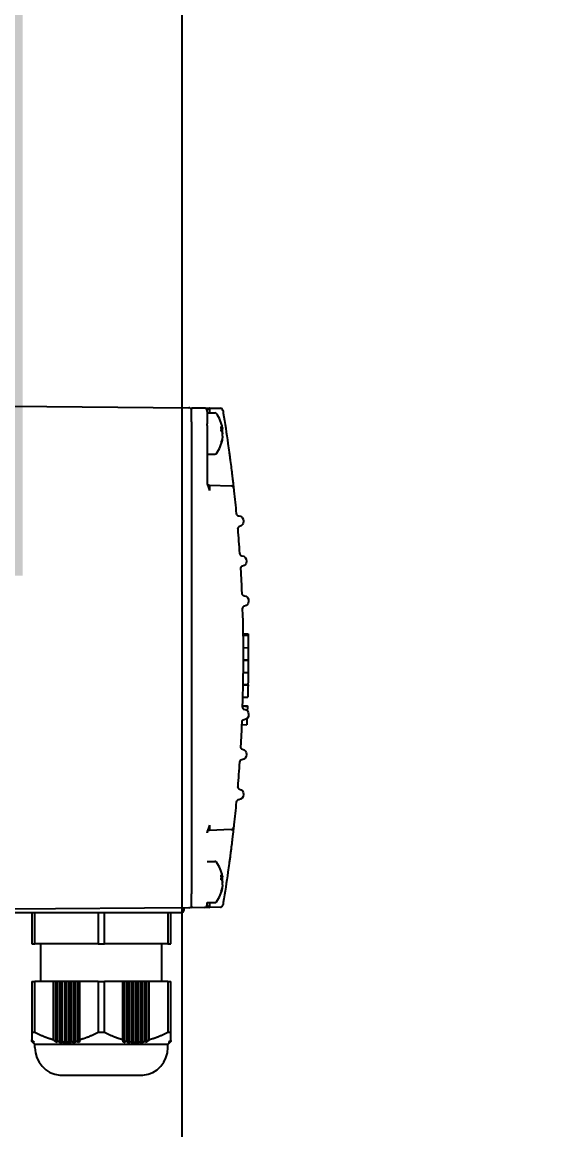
# Model space of a CAD drawing. Header units: millimetres. Extents: x -383313 to -161684, y -117025 to 99224.
# Drawn here: x -333575.4 to -333470.9, y 33196.2 to 33411.1 of the extents above; entities that cross this region are included whole.
import ezdxf

# ---------------------------------------------------------------- set-up
doc = ezdxf.new("R2010")
doc.units = ezdxf.units.MM
doc.header["$MEASUREMENT"] = 0
doc.layers.get('Defpoints').update_dxf_attribs({"color": 31})
doc.layers.add('001__КОНСТРУКТИВ__размеры внутр.', color=7, linetype='Continuous')
doc.layers.add('PV-9BDA', color=7, linetype='Continuous')
doc.styles.add('PSTUDIO', font='arial.ttf')
doc.dimstyles.new('PS_TICK', dxfattribs={"dimscale": 100, "dimtxt": 2.5, "dimasz": 1, "dimexe": 2, "dimexo": 2, "dimgap": 1, "dimtad": 1, "dimdec": 0, "dimzin": 0, "dimdsep": 46, "dimtxsty": 'PSTUDIO', "dimblk": 'ARCHTICK', "dimcen": 2, "dimdle": 1.5, "dimse1": 1, "dimse2": 1, "dimadec": 0, "dimazin": 0, "dimtfac": 1, "dimtdec": 0, "dimtix": 1, "dimtmove": 1, "dimatfit": 3, "dimldrblk": 'ARCHTICK', "dimfxl": 1, "dimtolj": 1, "dimtzin": 0, "dimarcsym": 0})

# ---------------------------------------------------------------- blocks, each defined once
blk = doc.blocks.new('*U96')
at = {"layer": 'PV-9BDA'}
for p, q in [((-871.01, 2706.01), (-870.94, 2706.01)), ((-863.23, 2706.4), (-863.16, 2706.4)), ((-856.89, 2706.28), (-856.87, 2706.28)), ((-856.87, 2705.28), (-856.89, 2706.28)), ((-856.85, 2705.28), (-856.87, 2706.28)), ((-856.85, 2706.28), (-856.82, 2706.28)), ((-856.84, 2705.28), (-856.85, 2706.28)), ((-856.81, 2705.28), (-856.82, 2706.28)), ((-856.78, 2706.28), (-856.75, 2706.28)), ((-856.77, 2705.28), (-856.78, 2706.28)), ((-856.74, 2705.28), (-856.75, 2706.28)), ((-856.74, 2706.28), (-856.68, 2706.28)), ((-856.73, 2705.28), (-856.74, 2706.28)), ((-856.66, 2705.28), (-856.68, 2706.28)), ((-856.66, 2706.28), (-856.6, 2706.29)), ((-856.65, 2705.28), (-856.66, 2706.28)), ((-856.59, 2705.29), (-856.6, 2706.29)), ((-854.19, 2705.31), (-854.2, 2706.31)), ((-851.83, 2706.32), (-851.79, 2706.32)), ((-851.83, 2705.32), (-851.83, 2706.32)), ((-851.79, 2705.32), (-851.79, 2706.32)), ((-849.4, 2705.3), (-849.39, 2706.3)), ((-847.04, 2705.27), (-847.02, 2706.27)), ((-847.02, 2706.27), (-846.98, 2706.27)), ((-847, 2705.27), (-846.98, 2706.27)), ((-844.61, 2705.22), (-844.58, 2706.22)), ((-842.97, 2705.17), (-842.94, 2706.17)), ((-842.96, 2705.17), (-842.93, 2706.17)), ((-842.95, 2705.17), (-842.92, 2706.17)), ((-842.94, 2706.17), (-842.93, 2706.17)), ((-842.93, 2705.17), (-842.9, 2706.17)), ((-842.92, 2706.17), (-842.91, 2706.17)), ((-842.92, 2705.17), (-842.89, 2706.17)), ((-842.91, 2705.17), (-842.88, 2706.17)), ((-842.9, 2706.17), (-842.89, 2706.17)), ((-842.89, 2705.17), (-842.86, 2706.17)), ((-842.88, 2706.17), (-842.87, 2706.17)), ((-842.88, 2705.17), (-842.85, 2706.17)), ((-842.88, 2705.17), (-842.85, 2706.17)), ((-842.86, 2706.17), (-842.86, 2706.17)), ((-842.85, 2706.17), (-842.85, 2706.17)), ((-841.3, 2706.4), (-841.23, 2706.4)), ((-839.28, 2705.03), (-839.24, 2706.03)), ((-833.53, 2706.01), (-833.46, 2706.01)), ((-878.77, 2705.42), (-878.7, 2705.42)), ((-856.73, 2705.28), (-856.73, 2705.28)), ((-856.66, 2705.28), (-856.66, 2705.28)), ((-856.65, 2705.28), (-856.65, 2705.28)), ((-856.59, 2705.29), (-856.59, 2705.29)), ((-825.77, 2705.42), (-825.7, 2705.42)), ((-896.59, 2701.34), (-896.74, 2701.34)), ((-895.79, 2701.34), (-896.27, 2701.34)), ((-895.2, 2701.34), (-895.67, 2701.34)), ((-894.72, 2701.34), (-894.88, 2701.34)), ((-885.72, 2698.8), (-885.57, 2703)), ((-818.9, 2703), (-818.75, 2698.8)), ((-809.59, 2701.34), (-809.74, 2701.34)), ((-808.79, 2701.34), (-809.27, 2701.34)), ((-808.2, 2701.34), (-808.67, 2701.34)), ((-807.72, 2701.34), (-807.88, 2701.34)), ((-900.67, 2698.81), (-900.63, 2700.92)), ((-899.73, 2698.32), (-899.73, 2699.86)), ((-891.73, 2698.32), (-891.73, 2699.86)), ((-812.73, 2698.32), (-812.73, 2699.86)), ((-804.73, 2698.32), (-804.73, 2699.86)), ((-803.83, 2700.92), (-803.79, 2698.81)), ((-900.73, 2695.32), (-900.69, 2697.83)), ((-900.04, 2698.32), (-900.19, 2698.32)), ((-900.04, 2698.32), (-897.65, 2698.32)), ((-897.49, 2698.32), (-897.65, 2698.32)), ((-897.3, 2698.32), (-897.49, 2698.32)), ((-897.3, 2698.32), (-886.12, 2698.32)), ((-818.25, 2698.32), (-818.34, 2698.32)), ((-804.42, 2698.32), (-804.73, 2698.32)), ((-804.28, 2698.32), (-804.42, 2698.32)), ((-803.78, 2697.83), (-803.73, 2695.32)), ((-901.04, 2660.32), (-900.74, 2694.82)), ((-900.73, 2695.32), (-900.44, 2695.32)), ((-898.02, 2695.32), (-900.44, 2695.32)), ((-898.02, 2695.32), (-897.32, 2695.32)), ((-897.32, 2695.32), (-807.15, 2695.32)), ((-807.15, 2695.32), (-806.44, 2695.32)), ((-804.02, 2695.32), (-806.44, 2695.32)), ((-804.02, 2695.32), (-803.73, 2695.32)), ((-803.73, 2694.82), (-803.43, 2660.32)), ((-803.72, 2693.82), (-803.23, 2693.82)), ((-802.73, 2693.32), (-802.73, 2660.32)), ((-796.73, 2691.32), (-802.73, 2691.32)), ((-802.73, 2690.71), (-796.73, 2690.71)), ((-796.73, 2690.71), (-796.73, 2691.32)), ((-796.73, 2690.71), (-796.73, 2678.42)), ((-779.55, 2691.32), (-789.4, 2691.32)), ((-789.4, 2690.71), (-789.4, 2691.32)), ((-789.4, 2690.71), (-779.55, 2690.71)), ((-789.4, 2690.71), (-789.4, 2687.12)), ((-779.55, 2691.32), (-779.55, 2690.71)), ((-777.96, 2691.32), (-778.12, 2691.32)), ((-777.85, 2691.32), (-777.94, 2691.32)), ((-777.8, 2691.32), (-777.84, 2691.32)), ((-777.2, 2690.72), (-777.8, 2691.32)), ((-777.8, 2691.32), (-777.8, 2691.32)), ((-777.67, 2690.92), (-777.61, 2690.92)), ((-777.51, 2690.92), (-777.47, 2690.92)), ((-777.42, 2690.92), (-777.41, 2690.92)), ((-776.6, 2690.72), (-777.2, 2690.72)), ((-777.2, 2690.72), (-777.2, 2664.92)), ((-789.4, 2689.57), (-796.73, 2689.57)), ((-778.12, 2687.12), (-789.4, 2687.12)), ((-789.4, 2687.12), (-789.4, 2686.66)), ((-777.67, 2686.66), (-789.4, 2686.66)), ((-789.4, 2686.66), (-789.4, 2686.4)), ((-777.61, 2686.4), (-789.4, 2686.4)), ((-789.4, 2686.4), (-789.4, 2686.34)), ((-777.96, 2686.34), (-789.4, 2686.34)), ((-789.4, 2686.34), (-789.4, 2686.26)), ((-777.94, 2686.26), (-789.4, 2686.26)), ((-789.4, 2686.26), (-789.4, 2685.8)), ((-777.51, 2685.8), (-789.4, 2685.8)), ((-789.4, 2685.8), (-789.4, 2685.54)), ((-777.47, 2685.54), (-789.4, 2685.54)), ((-789.4, 2685.54), (-789.4, 2685.48)), ((-777.85, 2685.48), (-789.4, 2685.48)), ((-789.4, 2685.48), (-789.4, 2685.39)), ((-777.84, 2685.39), (-789.4, 2685.39)), ((-789.4, 2685.39), (-789.4, 2684.93)), ((-777.42, 2684.93), (-789.4, 2684.93)), ((-789.4, 2684.93), (-789.4, 2684.67)), ((-777.41, 2684.67), (-789.4, 2684.67)), ((-789.4, 2684.67), (-789.4, 2684.61)), ((-777.8, 2684.61), (-789.4, 2684.61)), ((-789.4, 2684.61), (-789.4, 2684.52)), ((-777.8, 2684.52), (-789.4, 2684.52)), ((-789.4, 2684.52), (-789.4, 2684.06)), ((-777.41, 2684.06), (-789.4, 2684.06)), ((-789.4, 2684.06), (-789.4, 2683.8)), ((-771.23, 2669.82), (-771.23, 2685.82)), ((-777.42, 2683.8), (-789.4, 2683.8)), ((-789.4, 2683.8), (-789.4, 2683.74)), ((-777.84, 2683.74), (-789.4, 2683.74)), ((-789.4, 2683.74), (-789.4, 2683.66)), ((-777.85, 2683.66), (-789.4, 2683.66)), ((-789.4, 2683.66), (-789.4, 2683.2)), ((-777.47, 2683.2), (-789.4, 2683.2)), ((-789.4, 2683.2), (-789.4, 2682.94)), ((-777.51, 2682.94), (-789.4, 2682.94)), ((-789.4, 2682.94), (-789.4, 2682.88)), ((-777.94, 2682.88), (-789.4, 2682.88)), ((-789.4, 2682.88), (-789.4, 2682.79)), ((-777.96, 2682.79), (-789.4, 2682.79)), ((-789.4, 2682.79), (-789.4, 2682.33)), ((-777.61, 2682.33), (-789.4, 2682.33)), ((-789.4, 2682.33), (-789.4, 2682.07)), ((-777.67, 2682.07), (-789.4, 2682.07)), ((-789.4, 2682.07), (-789.4, 2682.01)), ((-778.12, 2682.01), (-789.4, 2682.01)), ((-789.4, 2682.01), (-789.4, 2678.42)), ((-796.73, 2678.42), (-802.73, 2678.42)), ((-796.73, 2677.21), (-796.73, 2678.42)), ((-779.55, 2678.42), (-789.4, 2678.42)), ((-789.4, 2677.21), (-789.4, 2678.42)), ((-779.55, 2678.42), (-779.55, 2677.21)), ((-802.73, 2677.21), (-796.73, 2677.21)), ((-796.73, 2677.21), (-796.73, 2664.92)), ((-789.4, 2677.21), (-779.55, 2677.21)), ((-789.4, 2677.21), (-789.4, 2673.62)), ((-778.12, 2673.62), (-789.4, 2673.62)), ((-789.4, 2673.62), (-789.4, 2673.56)), ((-777.67, 2673.56), (-789.4, 2673.56)), ((-789.4, 2673.56), (-789.4, 2673.3)), ((-777.61, 2673.3), (-789.4, 2673.3)), ((-789.4, 2673.3), (-789.4, 2672.84)), ((-777.96, 2672.84), (-789.4, 2672.84)), ((-789.4, 2672.84), (-789.4, 2672.76)), ((-777.94, 2672.76), (-789.4, 2672.76)), ((-789.4, 2672.76), (-789.4, 2672.7)), ((-777.51, 2672.7), (-789.4, 2672.7)), ((-789.4, 2672.7), (-789.4, 2672.44)), ((-777.47, 2672.44), (-789.4, 2672.44)), ((-789.4, 2672.44), (-789.4, 2671.98)), ((-777.85, 2671.98), (-789.4, 2671.98)), ((-789.4, 2671.98), (-789.4, 2671.89)), ((-777.84, 2671.89), (-789.4, 2671.89)), ((-789.4, 2671.89), (-789.4, 2671.83)), ((-777.42, 2671.83), (-789.4, 2671.83)), ((-789.4, 2671.83), (-789.4, 2671.57)), ((-777.41, 2671.57), (-789.4, 2671.57)), ((-789.4, 2671.57), (-789.4, 2671.11)), ((-777.8, 2671.11), (-789.4, 2671.11)), ((-789.4, 2671.11), (-789.4, 2671.02)), ((-777.8, 2671.02), (-789.4, 2671.02)), ((-789.4, 2671.02), (-789.4, 2670.96)), ((-777.41, 2670.96), (-789.4, 2670.96)), ((-789.4, 2670.96), (-789.4, 2670.7)), ((-777.42, 2670.7), (-789.4, 2670.7)), ((-789.4, 2670.7), (-789.4, 2670.24)), ((-777.84, 2670.24), (-789.4, 2670.24)), ((-789.4, 2670.24), (-789.4, 2670.16)), ((-777.85, 2670.16), (-789.4, 2670.16)), ((-789.4, 2670.16), (-789.4, 2670.1)), ((-777.47, 2670.1), (-789.4, 2670.1)), ((-789.4, 2670.1), (-789.4, 2669.84)), ((-777.51, 2669.84), (-789.4, 2669.84)), ((-789.4, 2669.84), (-789.4, 2669.38)), ((-777.94, 2669.38), (-789.4, 2669.38)), ((-789.4, 2669.38), (-789.4, 2669.29)), ((-777.96, 2669.29), (-789.4, 2669.29)), ((-789.4, 2669.29), (-789.4, 2669.23)), ((-777.61, 2669.23), (-789.4, 2669.23)), ((-789.4, 2669.23), (-789.4, 2668.97)), ((-777.67, 2668.97), (-789.4, 2668.97)), ((-789.4, 2668.97), (-789.4, 2668.51)), ((-778.12, 2668.51), (-789.4, 2668.51)), ((-789.4, 2668.51), (-789.4, 2664.92)), ((-796.73, 2664.92), (-802.73, 2664.92)), ((-789.4, 2666.07), (-796.73, 2666.07)), ((-796.73, 2664.32), (-796.73, 2664.92)), ((-779.55, 2664.92), (-789.4, 2664.92)), ((-789.4, 2664.32), (-789.4, 2664.92)), ((-779.55, 2664.92), (-779.55, 2664.32)), ((-777.2, 2664.92), (-777.8, 2664.32)), ((-776.6, 2664.92), (-777.2, 2664.92)), ((-802.73, 2664.32), (-796.73, 2664.32)), ((-789.4, 2664.32), (-779.55, 2664.32)), ((-777.96, 2664.32), (-778.12, 2664.32)), ((-777.85, 2664.32), (-777.94, 2664.32)), ((-777.8, 2664.32), (-777.84, 2664.32)), ((-777.8, 2664.32), (-777.8, 2664.32)), ((-777.61, 2664.72), (-777.67, 2664.72)), ((-777.47, 2664.72), (-777.51, 2664.72)), ((-777.41, 2664.72), (-777.42, 2664.72))]:
    blk.add_line(p, q, dxfattribs=at)
for centre, radius, start, end in [((-861.74, 2705.66), 0.5, -169.6887, -88.1626), ((-842.72, 2705.66), 0.5, 268.1626, 349.6887), ((-885.07, 2702.99), 0.5, 96.3793, 178), ((-880.26, 2704.49), 0.5, -84.5755, -2.8126), ((-877.24, 2704.76), 0.5, -166.6887, -85.1626), ((-872.53, 2705.12), 0.5, -86.0755, -4.3126), ((-869.49, 2705.31), 0.5, -168.1887, -86.6626), ((-864.78, 2705.55), 0.5, -87.5755, -5.8126), ((-839.69, 2705.55), 0.5, 185.8126, 267.5755), ((-834.97, 2705.31), 0.5, -93.3374, -11.8113), ((-831.94, 2705.12), 0.5, -175.6874, -93.9245), ((-827.23, 2704.76), 0.5, 265.1626, 346.6887), ((-824.2, 2704.49), 0.5, 182.8126, 264.5755), ((-819.4, 2702.99), 0.5, 2, 83.6207), ((-900.13, 2700.91), 0.5, 99.3282, 179), ((-895.73, 2694.92), 6.5, 99.9845, 126.3584), ((-895.73, 2694.92), 6.5, 53.6416, 80.0155), ((-808.73, 2694.92), 6.5, 99.9845, 126.3584), ((-808.73, 2694.92), 6.5, 53.6416, 80.0155), ((-804.33, 2700.91), 0.5, 1, 80.6718), ((-899.37, 2699.86), 0.36, 126.3584, 180), ((-892.09, 2699.86), 0.36, 360, 53.6416), ((-812.37, 2699.86), 0.36, 126.3584, 180), ((-805.09, 2699.86), 0.36, 360, 53.6416), ((-900.19, 2697.82), 0.5, 90, 179), ((-886.21, 2698.82), 0.5, 270, 358), ((-818.25, 2698.82), 0.5, 182, 270), ((-804.28, 2697.82), 0.5, 1, 90), ((-900.24, 2694.82), 0.5, 90, 179.5), ((-804.23, 2694.82), 0.5, 0.5, 90), ((-803.23, 2693.32), 0.5, 360, 90), ((-776.6, 2685.32), 5.4, 5.8663, 90), ((-771.73, 2685.82), 0.5, 360, 5.8663), ((-776.6, 2670.32), 5.4, 270, 354.1337), ((-771.73, 2669.82), 0.5, -5.8663, 0)]:
    blk.add_arc(centre, radius, start, end, dxfattribs=at)
at = {"layer": 'PV-9BDA', "extrusion": (0, 0, -1)}
for centre, major_axis, ratio, start_param, end_param in [((-871.03, 2705.01), (-1, 0), 0.999962, 0.075247, 1.59696), ((-870.96, 2705.01), (1, 0), 0.999962, -1.544602, -0.206123), ((-863.28, 2705.4), (-1, 0), 0.999962, 0.101426, 1.623141), ((-863.22, 2705.4), (1, 0), 0.999962, -1.518421, -0.179944), ((-851.58, 2348.43), (-3.82, 357.87), 0.911014, -0.003687, 0.003687), ((-852.07, 2348.43), (-0.96, 357.89), 0.911014, -0.003582, 0.003687), ((-852.57, 2348.43), (1.98, 357.89), 0.911014, -0.003687, 0.003687), ((-853.05, 2348.43), (4.83, 357.86), 0.911014, -0.003582, 0.003687), ((-853.55, 2348.44), (7.77, 357.81), 0.911014, -0.003687, 0.003687), ((-852.23, 2409.28), (11.19, 296.82), 0.999994, -0.00608, -0.002955), ((-841.25, 2705.4), (-1, 0), 0.999962, 0.179944, 1.518421), ((-841.18, 2705.4), (1, 0), 0.999962, -1.623141, -0.101426), ((-852.23, 2409.28), (11.19, 296.82), 0.999994, 0.001994, 0.00608), ((-833.5, 2705.01), (-1, 0), 0.999962, 0.206123, 1.544602), ((-833.43, 2705.01), (1, 0), 0.999962, -1.59696, -0.075247), ((-852.23, 2409.37), (295.99, 0), 0.999848, -1.680444, -1.665487), ((-878.77, 2704.42), (-1, 0), 0.999962, 0.049069, 1.570779), ((-878.7, 2704.42), (1, 0), 0.999962, -1.570796, -0.232315), ((-852.23, 2409.38), (295.99, 0), 0.999848, -1.655238, -1.639303), ((-852.23, 2409.38), (295.99, 0), 0.999848, -1.629054, -1.613119), ((-852.23, 2409.38), (295.99, 0), 0.999848, -1.602871, -1.570797), ((-852.23, 2409.37), (295.99, 0), 0.999848, -1.570796, -1.538723), ((-852.23, 2409.38), (295.99, 0), 0.999848, -1.528474, -1.512539), ((-852.23, 2409.38), (295.99, 0), 0.999848, -1.50229, -1.486355), ((-825.77, 2704.42), (-1, 0), 0.999962, 0.232302, 1.570783), ((-825.7, 2704.42), (1, 0), 0.999962, -1.570796, -0.049086), ((-852.23, 2409.37), (295.99, 0), 0.999848, -1.476106, -1.461148), ((-852.23, 2409.63), (295.86, 0), 0.999393, -1.731981, -1.711772), ((-895.97, 2694.92), (0, 6.48), 0.889482, -0.155331, -0.134334), ((-895.27, 2694.92), (0, 6.48), 0.456971, -0.311282, -0.134334), ((-895.97, 2694.92), (0, 6.48), 0.889482, 0.134334, 0.311282), ((-852.23, 2409.63), (295.86, 0), 0.999393, -1.429821, -1.409611), ((-808.97, 2694.92), (0, 6.48), 0.889482, -0.155331, -0.134334), ((-808.27, 2694.92), (0, 6.48), 0.456971, -0.311282, -0.134334), ((-808.97, 2694.92), (0, 6.48), 0.889482, 0.134334, 0.311282), ((-916.63, 2571.25), (187.24, 0), 0.919615, -0.738152, -0.734548), ((-791.95, 2684.21), (14.56, 0), 0.866025, -0.195778, -0.174812), ((-791.02, 2684.33), (13.62, 0), 0.866025, -0.124351, -0.102182), ((-790.56, 2684.37), (13.16, 0), 0.866025, -0.049527, -0.026711), ((-790.56, 2684.37), (13.16, 0), 0.866025, 0.026711, 0.049527), ((-916.63, 2697.08), (-187.24, 0), 0.119615, -2.407045, -2.403441), ((-791.95, 2684.53), (14.56, 0), 0.866025, 0.174812, 0.195778), ((-791.02, 2684.4), (13.62, 0), 0.866025, 0.102182, 0.124351), ((-916.63, 2658.55), (187.24, 0), 0.119615, -0.738152, -0.734548), ((-791.95, 2671.11), (14.56, 0), 0.866025, -0.195778, -0.174812), ((-791.02, 2671.23), (13.62, 0), 0.866025, -0.124351, -0.102182), ((-790.56, 2671.27), (13.16, 0), 0.866025, -0.049527, -0.026711), ((-791.95, 2671.43), (14.56, 0), 0.866025, 0.174812, 0.195778), ((-791.02, 2671.3), (13.62, 0), 0.866025, 0.102182, 0.124351), ((-790.56, 2671.27), (13.16, 0), 0.866025, 0.026711, 0.049527), ((-916.63, 2784.38), (-187.24, 0), 0.919615, -2.407045, -2.403441)]:
    blk.add_ellipse(centre, major_axis=major_axis, ratio=ratio, start_param=start_param, end_param=end_param, dxfattribs=at)
at = {"layer": 'PV-9BDA'}
for centre, major_axis, ratio, start_param, end_param in [((-896.19, 2694.92), (0, 6.48), 0.456971, 0.134334, 0.311282), ((-895.5, 2694.92), (0, 6.48), 0.889482, 0.134334, 0.189885), ((-896.19, 2694.92), (0, 6.48), 0.456971, -0.155331, -0.134334), ((-895.5, 2694.92), (0, 6.48), 0.889482, -0.311282, -0.134334), ((-809.19, 2694.92), (0, 6.48), 0.456971, 0.134334, 0.311282), ((-808.5, 2694.92), (0, 6.48), 0.889482, 0.134334, 0.189885), ((-809.19, 2694.92), (0, 6.48), 0.456971, -0.155331, -0.134334), ((-808.5, 2694.92), (0, 6.48), 0.889482, -0.311282, -0.134334), ((-895.33, 2695.35), (-4.74, 4.34), 0.796028, -0.795369, -0.634918), ((-896.51, 2695.35), (3.14, 5.61), 0.408959, 0.225341, 0.305567), ((-896.51, 2695.35), (3.14, 5.61), 0.408959, 0.145115, 0.225341), ((-808.33, 2695.35), (-4.74, 4.34), 0.796028, -0.795369, -0.634918), ((-809.51, 2695.35), (3.14, 5.61), 0.408959, 0.225341, 0.305567), ((-809.51, 2695.35), (3.14, 5.61), 0.408959, 0.145115, 0.225341), ((-916.63, 2590.52), (-187.24, 0), 0.8, -2.407045, -2.403441), ((-916.63, 2765.12), (187.24, 0), 0.8, -0.738152, -0.734548)]:
    blk.add_ellipse(centre, major_axis=major_axis, ratio=ratio, start_param=start_param, end_param=end_param, dxfattribs=at)
for points in [[(-856.87, 2706.28), (-856.86, 2706.28), (-856.86, 2706.28), (-856.85, 2706.28)], [(-856.82, 2706.28), (-856.81, 2706.28), (-856.8, 2706.28), (-856.78, 2706.28)], [(-856.75, 2706.28), (-856.75, 2706.28), (-856.75, 2706.28), (-856.74, 2706.28)], [(-856.68, 2706.28), (-856.65, 2706.28), (-856.63, 2706.28), (-856.6, 2706.29)], [(-777.94, 2691.32), (-777.95, 2691.32), (-777.95, 2691.32), (-777.96, 2691.32)], [(-777.84, 2691.32), (-777.84, 2691.32), (-777.84, 2691.32), (-777.85, 2691.32)], [(-777.96, 2686.34), (-777.95, 2686.31), (-777.95, 2686.28), (-777.94, 2686.26)], [(-777.85, 2685.48), (-777.84, 2685.45), (-777.84, 2685.42), (-777.84, 2685.39)], [(-777.8, 2684.61), (-777.8, 2684.58), (-777.8, 2684.55), (-777.8, 2684.52)], [(-777.94, 2682.88), (-777.95, 2682.85), (-777.95, 2682.82), (-777.96, 2682.79)], [(-777.84, 2683.74), (-777.84, 2683.72), (-777.84, 2683.69), (-777.85, 2683.66)], [(-777.96, 2672.84), (-777.95, 2672.81), (-777.95, 2672.78), (-777.94, 2672.76)], [(-777.85, 2671.98), (-777.84, 2671.95), (-777.84, 2671.92), (-777.84, 2671.89)], [(-777.94, 2669.38), (-777.95, 2669.35), (-777.95, 2669.32), (-777.96, 2669.29)], [(-777.84, 2670.24), (-777.84, 2670.22), (-777.84, 2670.19), (-777.85, 2670.16)], [(-777.8, 2671.11), (-777.8, 2671.08), (-777.8, 2671.05), (-777.8, 2671.02)], [(-777.96, 2664.32), (-777.95, 2664.32), (-777.95, 2664.32), (-777.94, 2664.32)], [(-777.85, 2664.32), (-777.84, 2664.32), (-777.84, 2664.32), (-777.84, 2664.32)]]:
    blk.add_open_spline(points, degree=3, dxfattribs=at)
for points, knots in [([(-842.91, 2706.17), (-842.91, 2706.17), (-842.91, 2706.17), (-842.91, 2706.17), (-842.91, 2706.17), (-842.9, 2706.17), (-842.9, 2706.17), (-842.9, 2706.17), (-842.9, 2706.17), (-842.9, 2706.17), (-842.9, 2706.17), (-842.9, 2706.17), (-842.9, 2706.17)], [0, 0, 0, 0, 0.000099443, 0.000099443, 0.000099443, 0.0001425378, 0.0001425378, 0.0001425378, 0.0001634511, 0.0001634511, 0.0001634511, 0.0001782072, 0.0001782072, 0.0001782072, 0.0001782072]), ([(-842.89, 2705.17), (-842.89, 2705.34), (-842.88, 2705.5), (-842.87, 2705.84), (-842.87, 2706), (-842.86, 2706.17)], [-0.1, -0.1, -0.1, -0.1, -0.05, -0.05, 0, 0, 0, 0]), ([(-842.87, 2706.17), (-842.87, 2706.17), (-842.87, 2706.17), (-842.87, 2706.17), (-842.87, 2706.17), (-842.87, 2706.17), (-842.87, 2706.17), (-842.87, 2706.17), (-842.87, 2706.17), (-842.87, 2706.17), (-842.87, 2706.17), (-842.87, 2706.17), (-842.87, 2706.17), (-842.87, 2706.17), (-842.86, 2706.17), (-842.86, 2706.17)], [0, 0, 0, 0, 0.0000988595, 0.0000988595, 0.0000988595, 0.0001415847, 0.0001415847, 0.0001415847, 0.0001623305, 0.0001623305, 0.0001623305, 0.0001777648, 0.0001777648, 0.0001777648, 0.0002053337, 0.0002053337, 0.0002053337, 0.0002053337]), ([(-893.8, 2702.38), (-893.23, 2702.46), (-892.67, 2702.54), (-891.85, 2702.65), (-891.57, 2702.69), (-891.03, 2702.76), (-890.76, 2702.8), (-889.98, 2702.9), (-889.48, 2702.97), (-888.54, 2703.08), (-888.09, 2703.14), (-887.28, 2703.24), (-886.92, 2703.28), (-886.44, 2703.33), (-886.3, 2703.35), (-886.03, 2703.38), (-885.78, 2703.41), (-885.59, 2703.43), (-885.42, 2703.45), (-885.35, 2703.46), (-885.18, 2703.48), (-885.12, 2703.48), (-885.12, 2703.48)], [0, 0, 0, 0, 0.00169767, 0.00169767, 0.0025465, 0.0025465, 0.00339534, 0.00339534, 0.005093, 0.005093, 0.00679067, 0.00679067, 0.00848834, 0.00848834, 0.00933717, 0.00933717, 0.01018601, 0.01103484, 0.01103484, 0.01188367, 0.01188367, 0.01358134, 0.01358134, 0.01358134, 0.01358134]), ([(-885.12, 2703.48), (-885.12, 2703.48), (-885.07, 2703.49), (-884.98, 2703.5), (-884.88, 2703.51), (-884.75, 2703.53), (-884.62, 2703.54)], [0, 0, 0, 0, 0.0003959631, 0.0003959631, 0.0003959631, 0.0007919261, 0.0007919261, 0.0007919261, 0.0007919261]), ([(-819.84, 2703.54), (-819.71, 2703.53), (-819.58, 2703.51), (-819.49, 2703.5), (-819.39, 2703.49), (-819.34, 2703.48), (-819.34, 2703.48)], [0, 0, 0, 0, 0.0003954262, 0.0003954262, 0.0003954262, 0.0007908525, 0.0007908525, 0.0007908525, 0.0007908525]), ([(-819.34, 2703.48), (-819.34, 2703.48), (-819.28, 2703.48), (-819.17, 2703.47), (-819.12, 2703.46), (-819.05, 2703.45), (-818.96, 2703.44), (-818.88, 2703.43), (-818.78, 2703.42), (-818.67, 2703.41), (-818.45, 2703.38), (-818.19, 2703.35), (-817.87, 2703.32), (-817.71, 2703.3), (-817.54, 2703.28), (-817.36, 2703.26), (-817.18, 2703.23), (-816.98, 2703.21), (-816.78, 2703.19), (-816.38, 2703.14), (-815.95, 2703.09), (-815.47, 2703.03), (-815.23, 2703), (-814.99, 2702.97), (-814.74, 2702.93), (-814.49, 2702.9), (-814.23, 2702.87), (-813.97, 2702.83), (-813.71, 2702.8), (-813.45, 2702.77), (-813.18, 2702.73), (-812.91, 2702.69), (-812.63, 2702.66), (-812.35, 2702.62), (-811.79, 2702.54), (-811.23, 2702.46), (-810.66, 2702.38)], [0, 0, 0, 0, 0.0016962, 0.0016962, 0.0016962, 0.00254438, 0.00254438, 0.00254438, 0.00339261, 0.00339261, 0.00339261, 0.00508943, 0.00508943, 0.00508943, 0.00593803, 0.00593803, 0.00593803, 0.00678676, 0.00678676, 0.00678676, 0.00848464, 0.00848464, 0.00848464, 0.00933378, 0.00933378, 0.00933378, 0.01018302, 0.01018302, 0.01018302, 0.01103237, 0.01103237, 0.01103237, 0.0118818, 0.0118818, 0.0118818, 0.0135808, 0.0135808, 0.0135808, 0.0135808]), ([(-900.22, 2701.4), (-900.22, 2701.4), (-900.16, 2701.41), (-900.07, 2701.43), (-899.97, 2701.44), (-899.84, 2701.46), (-899.71, 2701.48)], [0, 0, 0, 0, 0.0003967597, 0.0003967597, 0.0003967597, 0.0007935194, 0.0007935194, 0.0007935194, 0.0007935194]), ([(-804.75, 2701.48), (-804.62, 2701.46), (-804.49, 2701.44), (-804.4, 2701.43), (-804.3, 2701.41), (-804.25, 2701.4), (-804.25, 2701.4)], [0, 0, 0, 0, 0.0003959546, 0.0003959546, 0.0003959546, 0.0007919093, 0.0007919093, 0.0007919093, 0.0007919093]), ([(-900.69, 2697.83), (-900.69, 2697.83), (-900.69, 2697.86), (-900.69, 2697.91), (-900.69, 2697.96), (-900.68, 2698.04), (-900.68, 2698.14), (-900.68, 2698.18), (-900.68, 2698.23), (-900.68, 2698.29), (-900.68, 2698.33), (-900.68, 2698.37), (-900.68, 2698.41), (-900.68, 2698.42), (-900.68, 2698.44), (-900.68, 2698.45), (-900.68, 2698.47), (-900.68, 2698.49), (-900.68, 2698.51), (-900.68, 2698.53), (-900.68, 2698.55), (-900.67, 2698.58), (-900.67, 2698.66), (-900.67, 2698.73), (-900.67, 2698.81)], [0, 0, 0, 0, 0.000446062, 0.000446062, 0.000446062, 0.000892125, 0.000892125, 0.000892125, 0.001115164, 0.001115164, 0.001115164, 0.001282438, 0.001282438, 0.001282438, 0.001337445, 0.001337445, 0.001337445, 0.001407894, 0.001407894, 0.001407894, 0.001501986, 0.001501986, 0.001501986, 0.001784262, 0.001784262, 0.001784262, 0.001784262]), ([(-900.67, 2698.81), (-900.67, 2698.76), (-900.65, 2698.72), (-900.59, 2698.63), (-900.54, 2698.58), (-900.44, 2698.49), (-900.38, 2698.44), (-900.27, 2698.35), (-900.23, 2698.32), (-900.19, 2698.32)], [-0.000006578, -0.000006578, -0.000006578, -0.000006578, 0.00039119, 0.00039119, 0.000788958, 0.000788958, 0.001186727, 0.001186727, 0.001584488, 0.001584488, 0.001584488, 0.001584488]), ([(-900.67, 2698.81), (-900.67, 2698.81), (-900.65, 2698.8), (-900.6, 2698.8), (-900.55, 2698.8), (-900.48, 2698.8), (-900.38, 2698.8), (-900.29, 2698.8), (-900.18, 2698.8), (-900.06, 2698.8), (-899.95, 2698.8), (-899.84, 2698.8), (-899.73, 2698.8)], [2.034627, 2.034627, 2.034627, 2.034627, 2.434691, 2.434691, 2.434691, 2.815229, 2.815229, 2.815229, 3.195458, 3.195458, 3.195458, 3.53868, 3.53868, 3.53868, 3.53868]), ([(-886.12, 2698.32), (-886, 2698.32), (-885.88, 2698.35), (-885.65, 2698.44), (-885.54, 2698.49), (-885.32, 2698.58), (-885.21, 2698.63), (-884.97, 2698.72), (-884.84, 2698.76), (-884.71, 2698.81)], [0.000000007, 0.000000007, 0.000000007, 0.000000007, 0.000394067, 0.000394067, 0.000788135, 0.000788135, 0.001182202, 0.001182202, 0.001576269, 0.001576269, 0.001576269, 0.001576269]), ([(-885.72, 2698.8), (-885.72, 2698.8), (-885.69, 2698.8), (-885.64, 2698.8), (-885.59, 2698.8), (-885.51, 2698.8), (-885.42, 2698.8), (-885.32, 2698.8), (-885.21, 2698.8), (-885.09, 2698.8), (-884.97, 2698.8), (-884.83, 2698.81), (-884.71, 2698.81)], [2.678371, 2.678371, 2.678371, 2.678371, 3.087727, 3.087727, 3.087727, 3.467957, 3.467957, 3.467957, 3.848495, 3.848495, 3.848495, 4.248559, 4.248559, 4.248559, 4.248559]), ([(-819.75, 2698.81), (-819.62, 2698.76), (-819.5, 2698.72), (-819.26, 2698.63), (-819.14, 2698.58), (-818.92, 2698.49), (-818.81, 2698.44), (-818.59, 2698.35), (-818.47, 2698.32), (-818.34, 2698.32)], [-0.000006578, -0.000006578, -0.000006578, -0.000006578, 0.00039119, 0.00039119, 0.000788958, 0.000788958, 0.001186727, 0.001186727, 0.001584488, 0.001584488, 0.001584488, 0.001584488]), ([(-819.75, 2698.81), (-819.63, 2698.81), (-819.5, 2698.8), (-819.37, 2698.8), (-819.25, 2698.8), (-819.14, 2698.8), (-819.04, 2698.8), (-818.95, 2698.8), (-818.88, 2698.8), (-818.83, 2698.8), (-818.77, 2698.8), (-818.75, 2698.8), (-818.75, 2698.8)], [2.034627, 2.034627, 2.034627, 2.034627, 2.434691, 2.434691, 2.434691, 2.815229, 2.815229, 2.815229, 3.195458, 3.195458, 3.195458, 3.604814, 3.604814, 3.604814, 3.604814]), ([(-804.73, 2698.8), (-804.63, 2698.8), (-804.51, 2698.8), (-804.41, 2698.8), (-804.29, 2698.8), (-804.18, 2698.8), (-804.08, 2698.8), (-803.99, 2698.8), (-803.91, 2698.8), (-803.87, 2698.8), (-803.82, 2698.8), (-803.79, 2698.81), (-803.79, 2698.81)], [2.744506, 2.744506, 2.744506, 2.744506, 3.087727, 3.087727, 3.087727, 3.467957, 3.467957, 3.467957, 3.848495, 3.848495, 3.848495, 4.248559, 4.248559, 4.248559, 4.248559]), ([(-804.28, 2698.32), (-804.24, 2698.32), (-804.19, 2698.35), (-804.08, 2698.44), (-804.03, 2698.49), (-803.92, 2698.58), (-803.87, 2698.63), (-803.81, 2698.72), (-803.79, 2698.76), (-803.79, 2698.81)], [0.000000007, 0.000000007, 0.000000007, 0.000000007, 0.000394067, 0.000394067, 0.000788135, 0.000788135, 0.001182202, 0.001182202, 0.001576269, 0.001576269, 0.001576269, 0.001576269]), ([(-803.79, 2698.81), (-803.79, 2698.8), (-803.79, 2698.8), (-803.79, 2698.79), (-803.79, 2698.79), (-803.79, 2698.78), (-803.79, 2698.78), (-803.79, 2698.77), (-803.79, 2698.76), (-803.79, 2698.75), (-803.79, 2698.73), (-803.79, 2698.71), (-803.79, 2698.69), (-803.79, 2698.65), (-803.79, 2698.62), (-803.79, 2698.58), (-803.79, 2698.55), (-803.79, 2698.53), (-803.79, 2698.5), (-803.79, 2698.49), (-803.79, 2698.47), (-803.79, 2698.45), (-803.79, 2698.44), (-803.79, 2698.42), (-803.79, 2698.41), (-803.79, 2698.37), (-803.78, 2698.32), (-803.78, 2698.29), (-803.78, 2698.23), (-803.78, 2698.18), (-803.78, 2698.14), (-803.78, 2698.04), (-803.78, 2697.96), (-803.78, 2697.91), (-803.78, 2697.86), (-803.78, 2697.83), (-803.78, 2697.83)], [-0.000006325, -0.000006325, -0.000006325, -0.000006325, 0.000011415, 0.000011415, 0.000011415, 0.000029155, 0.000029155, 0.000029155, 0.000064634, 0.000064634, 0.000064634, 0.000135592, 0.000135592, 0.000135592, 0.000277509, 0.000277509, 0.000277509, 0.000372121, 0.000372121, 0.000372121, 0.000442333, 0.000442333, 0.000442333, 0.000498269, 0.000498269, 0.000498269, 0.000666467, 0.000666467, 0.000666467, 0.000890719, 0.000890719, 0.000890719, 0.001339253, 0.001339253, 0.001339253, 0.001787786, 0.001787786, 0.001787786, 0.001787786])]:
    blk.add_open_spline(points, degree=3, knots=knots, dxfattribs=at)
for points, weights in [([(-896.58, 2701.1), (-896.58, 2701.22), (-896.59, 2701.34)], [1.00715101685, 1.00666800328, 1.00609308134]), ([(-896.25, 2701.09), (-896.26, 2701.21), (-896.27, 2701.34)], [1.00720482606, 1.00670019885, 1.00609308134]), ([(-895.79, 2701.34), (-895.79, 2701.32), (-895.8, 2701.3)], [1.00609308134, 1.00619682352, 1.00629757311]), ([(-894.88, 2701.28), (-894.88, 2701.31), (-894.88, 2701.34)], [1.00636941321, 1.00623400846, 1.00609308134]), ([(-894.72, 2701.34), (-894.73, 2701.29), (-894.73, 2701.25)], [1.00609308134, 1.00631751744, 1.00652794727]), ([(-809.58, 2701.1), (-809.58, 2701.22), (-809.59, 2701.34)], [1.00715101686, 1.00666800328, 1.00609308134]), ([(-809.25, 2701.09), (-809.26, 2701.21), (-809.27, 2701.34)], [1.00720482606, 1.00670019885, 1.00609308133]), ([(-808.79, 2701.34), (-808.79, 2701.32), (-808.8, 2701.3)], [1.00609308133, 1.00619682352, 1.00629757311]), ([(-807.88, 2701.28), (-807.88, 2701.31), (-807.88, 2701.34)], [1.00636941321, 1.00623400846, 1.00609308134]), ([(-807.72, 2701.34), (-807.73, 2701.29), (-807.73, 2701.25)], [1.00609308134, 1.00631751744, 1.00652794727]), ([(-778.12, 2691.32), (-778.54, 2691.32), (-779.55, 2691.32)], [1.44956415235, 1.4275919541, 1.37739130435]), ([(-779.55, 2690.71), (-778.54, 2688.83), (-778.12, 2687.12)], [1.37739130435, 1.4275919541, 1.44956415235]), ([(-777.96, 2691.32), (-777.78, 2691.11), (-777.61, 2690.92)], [1.0418031793, 1.039130823, 1.03610892779]), ([(-777.51, 2690.92), (-777.72, 2691.11), (-777.94, 2691.32)], [1.02223206901, 1.0251138637, 1.027649841]), ([(-777.85, 2691.32), (-777.66, 2691.11), (-777.47, 2690.92)], [1.03477624, 1.03201402407, 1.02889850981]), ([(-777.42, 2690.92), (-777.62, 2691.11), (-777.84, 2691.32)], [1.02276027688, 1.02579904377, 1.02848466918]), ([(-777.8, 2691.32), (-777.6, 2691.11), (-777.41, 2690.92)], [1.03063010063, 1.02786898076, 1.02475318706]), ([(-777.61, 2686.4), (-777.78, 2686.37), (-777.96, 2686.34)], [1.03610892779, 1.039130823, 1.0418031793]), ([(-777.94, 2686.26), (-777.72, 2686.02), (-777.51, 2685.8)], [1.02778387834, 1.02523616473, 1.02233994966]), ([(-777.47, 2685.54), (-777.66, 2685.51), (-777.85, 2685.48)], [1.02889850981, 1.03201402407, 1.03477624]), ([(-777.84, 2685.39), (-777.62, 2685.16), (-777.42, 2684.93)], [1.02848466918, 1.02579904377, 1.02276027688]), ([(-777.41, 2684.67), (-777.6, 2684.64), (-777.8, 2684.61)], [1.02475318706, 1.02786898076, 1.03063010063]), ([(-777.8, 2684.52), (-777.6, 2684.29), (-777.41, 2684.06)], [1.03063010063, 1.02786898076, 1.02475318706]), ([(-778.12, 2682.01), (-778.54, 2680.31), (-779.55, 2678.42)], [1.44956415235, 1.4275919541, 1.37739130435]), ([(-777.96, 2682.79), (-777.78, 2682.56), (-777.61, 2682.33)], [1.0418031793, 1.039130823, 1.03610892779]), ([(-777.51, 2682.94), (-777.72, 2682.91), (-777.94, 2682.88)], [1.02223206901, 1.0251138637, 1.027649841]), ([(-777.85, 2683.66), (-777.66, 2683.42), (-777.47, 2683.2)], [1.03477624, 1.03201402407, 1.02889850981]), ([(-777.42, 2683.8), (-777.62, 2683.78), (-777.84, 2683.74)], [1.02276027688, 1.02579904377, 1.02848466918]), ([(-779.55, 2677.21), (-778.54, 2675.33), (-778.12, 2673.62)], [1.37739130435, 1.4275919541, 1.44956415235]), ([(-777.61, 2673.3), (-777.78, 2673.08), (-777.96, 2672.84)], [1.03610892779, 1.039130823, 1.0418031793]), ([(-777.94, 2672.76), (-777.72, 2672.73), (-777.51, 2672.7)], [1.02778387834, 1.02523616473, 1.02233994966]), ([(-777.47, 2672.44), (-777.66, 2672.21), (-777.85, 2671.98)], [1.02889850981, 1.03201402407, 1.03477624]), ([(-777.84, 2671.89), (-777.62, 2671.86), (-777.42, 2671.83)], [1.02848466918, 1.02579904377, 1.02276027688]), ([(-777.41, 2671.57), (-777.6, 2671.34), (-777.8, 2671.11)], [1.02475318706, 1.02786898076, 1.03063010063]), ([(-777.96, 2669.29), (-777.78, 2669.26), (-777.61, 2669.23)], [1.0418031793, 1.039130823, 1.03610892779]), ([(-777.51, 2669.84), (-777.72, 2669.61), (-777.94, 2669.38)], [1.02223206901, 1.0251138637, 1.027649841]), ([(-777.85, 2670.16), (-777.66, 2670.13), (-777.47, 2670.1)], [1.03477624, 1.03201402407, 1.02889850981]), ([(-777.42, 2670.7), (-777.62, 2670.48), (-777.84, 2670.24)], [1.02276027688, 1.02579904377, 1.02848466918]), ([(-777.8, 2671.02), (-777.6, 2670.99), (-777.41, 2670.96)], [1.03063010063, 1.02786898076, 1.02475318706]), ([(-778.12, 2668.51), (-778.54, 2666.81), (-779.55, 2664.92)], [1.44956415235, 1.4275919541, 1.37739130435]), ([(-779.55, 2664.32), (-778.54, 2664.32), (-778.12, 2664.32)], [1.37739130435, 1.4275919541, 1.44956415235]), ([(-777.61, 2664.72), (-777.78, 2664.52), (-777.96, 2664.32)], [1.03610892779, 1.039130823, 1.0418031793]), ([(-777.94, 2664.32), (-777.72, 2664.52), (-777.51, 2664.72)], [1.02778387834, 1.02523616473, 1.02233994966]), ([(-777.47, 2664.72), (-777.66, 2664.52), (-777.85, 2664.32)], [1.02889850981, 1.03201402407, 1.03477624]), ([(-777.84, 2664.32), (-777.62, 2664.52), (-777.42, 2664.72)], [1.02848466918, 1.02579904377, 1.02276027688]), ([(-777.41, 2664.72), (-777.6, 2664.52), (-777.8, 2664.32)], [1.02475318706, 1.02786898076, 1.03063010063])]:
    blk.add_rational_spline(points, weights, degree=2, dxfattribs=at)
blk = doc.blocks.new('_ArchTick')
at = {"color": 0, "linetype": 'ByBlock', "const_width": 0.15}
blk.add_lwpolyline([(-0.5, -0.5), (0.5, 0.5)], dxfattribs=at)
blk = doc.blocks.new('*D242')
at = {"layer": '001__КОНСТРУКТИВ__размеры внутр.', "color": 0, "lineweight": -2, "ltscale": 100, "transparency": 16777216}
blk.add_line((-333544.44, 34264.05), (-333544.44, 32687.75), dxfattribs=at)
at = {"layer": 'Defpoints', "color": 0, "ltscale": 100, "transparency": 16777216}
for p in [(-334642.62, 34114.05), (-333939.54, 32837.75), (-333544.44, 32837.75)]:
    blk.add_point(p, dxfattribs=at)
at = {"layer": '001__КОНСТРУКТИВ__размеры внутр.', "color": 0, "lineweight": -2, "ltscale": 100, "transparency": 16777216, "xscale": 100, "yscale": 100, "zscale": 100}
for p, rotation in [((-333544.44, 34114.05), 90), ((-333544.44, 32837.75), 270)]:
    blk.add_blockref('_ArchTick', p, dxfattribs=dict(at, rotation=rotation))
at = {"layer": '001__КОНСТРУКТИВ__размеры внутр.', "color": 0, "ltscale": 100, "transparency": 16777216, "insert": (-333698.52, 33665.49), "char_height": 250, "attachment_point": 5, "rotation": 90, "style": 'PSTUDIO'}
blk.add_mtext('\\A1;1276', dxfattribs=at)
blk = doc.blocks.new('*D243')
at = {"layer": '001__КОНСТРУКТИВ__размеры внутр.', "color": 0, "lineweight": -2, "ltscale": 100, "transparency": 16777216}
blk.add_line((-334917.5, 34641.98), (-333517.54, 34641.98), dxfattribs=at)
at = {"layer": 'Defpoints', "color": 0, "ltscale": 100, "transparency": 16777216}
for p in [(-333667.54, 34641.98), (-334767.5, 34118.52), (-333667.54, 33040.95)]:
    blk.add_point(p, dxfattribs=at)
at = {"layer": '001__КОНСТРУКТИВ__размеры внутр.', "color": 0, "lineweight": -2, "ltscale": 100, "transparency": 16777216, "xscale": 100, "yscale": 100, "zscale": 100, "rotation": 180}
blk.add_blockref('_ArchTick', (-334767.5, 34641.98), dxfattribs=at)
at = {"layer": '001__КОНСТРУКТИВ__размеры внутр.', "color": 0, "lineweight": -2, "ltscale": 100, "transparency": 16777216, "xscale": 100, "yscale": 100, "zscale": 100}
blk.add_blockref('_ArchTick', (-333667.54, 34641.98), dxfattribs=at)
at = {"layer": '001__КОНСТРУКТИВ__размеры внутр.', "color": 0, "ltscale": 100, "transparency": 16777216, "insert": (-334217.52, 34869.62), "char_height": 250, "attachment_point": 5, "style": 'PSTUDIO'}
blk.add_mtext('\\A1;1100', dxfattribs=at)

msp = doc.modelspace()

# ---------------------------------------------------------------- block references
at = {"layer": 'PV-9BDA', "rotation": 270}
msp.add_blockref('*U96', (-336237.85419, 32435.51912), dxfattribs=at)

# ---------------------------------------------------------------- dimensions: what is measured, and where the dimension line sits
at = {"layer": '001__КОНСТРУКТИВ__размеры внутр.', "ltscale": 100}
dim = msp.add_linear_dim(base=(-333667.53684, 34641.97624), p1=(-334767.49868, 34118.51865), p2=(-333667.53684, 33040.95103), dimstyle='PS_TICK', dxfattribs=at)
dim.commit()
dim.dimension.update_dxf_attribs({"geometry": '*D243', "text_midpoint": (-334217.51776, 34869.61949)})
dim = msp.add_linear_dim(base=(-333544.44269, 32837.75103), p1=(-334642.61534, 34114.05198), p2=(-333939.53684, 32837.75103), angle=90, dimstyle='PS_TICK', dxfattribs=at)
dim.commit()
dim.dimension.update_dxf_attribs({"geometry": '*D242', "text_midpoint": (-333470.87421, 33665.49108), "dimtype": 160})

doc.saveas('drawing.dxf')
